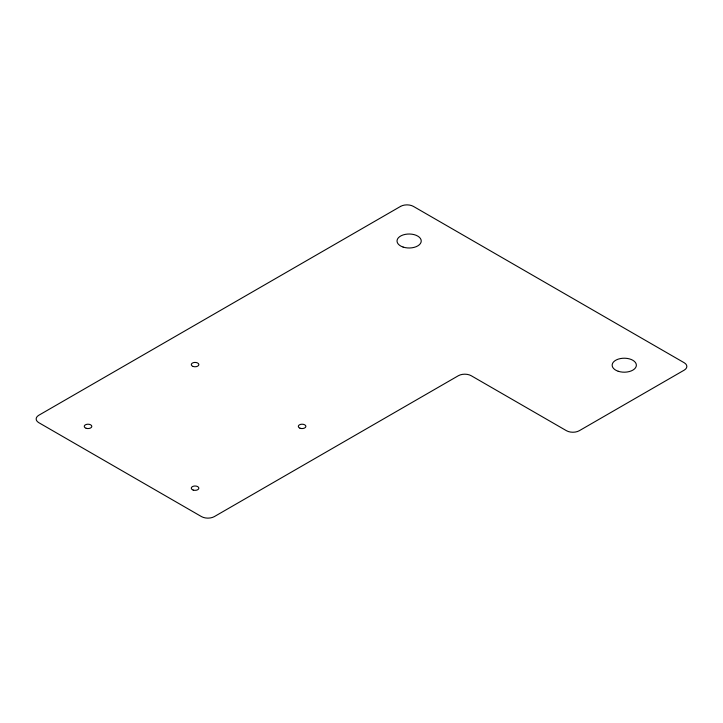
<?xml version="1.0" encoding="UTF-8"?>
<svg xmlns="http://www.w3.org/2000/svg" width="723" height="723" viewBox="0 0 723 723"><rect width="100%" height="100%" fill="white"/><g stroke="black" fill="none" stroke-linecap="round" stroke-linejoin="round"><path stroke-width="1.08" d="M400.569 206.398L38.807 415.264A9.083 5.242 0 0 0 38.807 422.675L201.491 516.602A9.083 5.242 0 0 0 214.333 516.602L458.364 375.716A9.083 5.242 0 0 1 471.206 375.716L566.461 430.709A9.083 5.242 0 0 0 579.304 430.709L684.193 370.149A9.083 5.242 0 0 0 684.193 362.738L413.411 206.398A9.083 5.242 0 0 0 400.569 206.398M193.177 366.48A3.787 2.187 0 0 0 198.852 364.591A3.787 2.187 0 0 0 193.177 362.702A3.787 2.187 0 0 0 193.177 366.48M299.973 428.197A3.787 2.187 0 0 0 305.874 426.543A3.787 2.187 0 0 0 300.443 424.419A3.787 2.187 0 0 0 299.973 428.197M86.145 428.278A3.787 2.187 0 0 0 91.821 426.38A3.787 2.187 0 0 0 86.145 424.491A3.787 2.187 0 0 0 86.145 428.278M193.177 490.067A3.787 2.187 0 0 0 198.852 488.179A3.787 2.187 0 0 0 193.177 486.281A3.787 2.187 0 0 0 193.177 490.067M403.073 247.058A12.11 6.995 0 0 0 421.238 241.003A12.11 6.995 0 0 0 403.073 234.948A12.11 6.995 0 0 0 403.073 247.058M618.201 371.261A12.11 6.995 0 0 0 636.367 365.205A12.11 6.995 0 0 0 618.201 359.15A12.11 6.995 0 0 0 618.201 371.261"/></g></svg>
